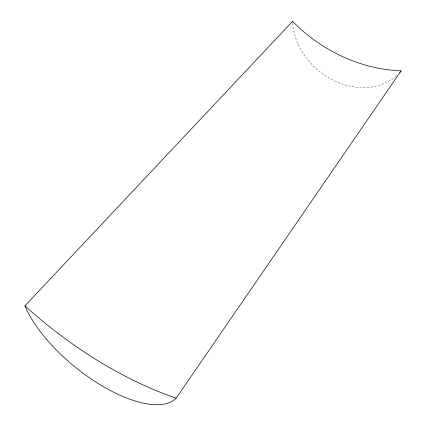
<?xml version="1.0" encoding="UTF-8"?>
<svg xmlns="http://www.w3.org/2000/svg" width="426" height="426" viewBox="0 0 426 426"><rect width="100%" height="100%" fill="white"/><g stroke="black" fill="none" stroke-linecap="round" stroke-linejoin="round"><path stroke-width="0.32" stroke-dasharray="2.13 1.6" d="M396.207 75.919A63.879 52.584 40.3 0 1 332.424 79.87A63.879 52.584 40.3 0 1 292.635 22.605"/><path stroke-width="0.64" d="M292.614 21.3L24.916 305.879A98.182 41.114 39.1 0 0 99.721 384.449A98.182 41.114 39.1 0 0 176.194 398.118L401.084 70.881A161.955 148.53 56.8 0 1 292.571 21.348M176.194 398.118A270.521 138.849 42 0 1 24.916 305.879M401.084 70.881A63.879 52.584 40.3 0 1 399.838 72.329"/></g></svg>
